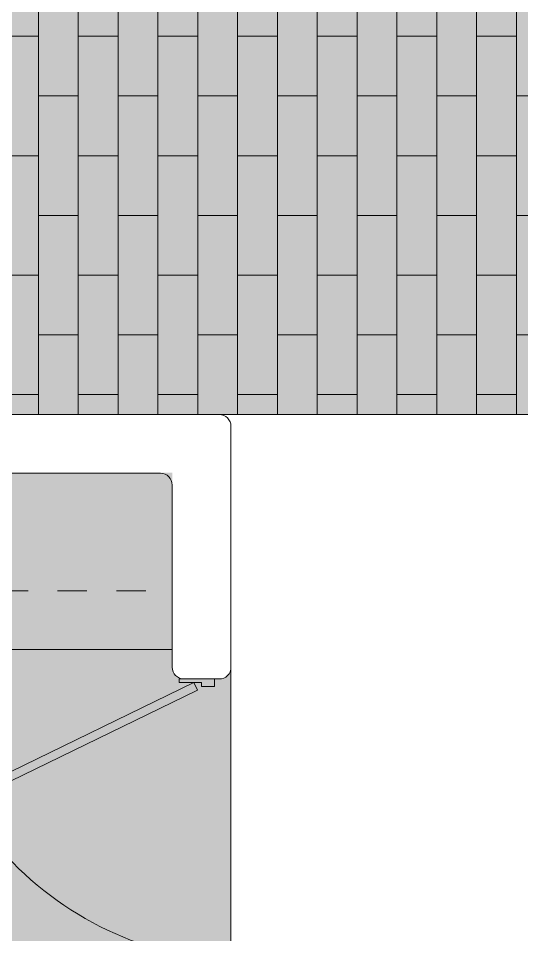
# Model space of a CAD drawing. Header units: metres. Extents: x 113 to 2416, y -346 to 476.
# Drawn here: x 129.244 to 130.956, y -160.378 to -157.26 of the extents above; entities that cross this region are included whole.
import ezdxf

# ---------------------------------------------------------------- set-up
doc = ezdxf.new("R2010")
doc.units = ezdxf.units.M
doc.linetypes.add('0', pattern=[0])
doc.linetypes.add('DASHED', pattern=[0.75, 0.5, -0.25])
doc.layers.get('0').update_dxf_attribs({"color": 250, "linetype": '0', "lineweight": 20})
for name, color, linetype, lineweight in [('A-DOOR', 35, 'Continuous', 5), ('A-WALL', 250, 'Continuous', 20), ('baños', 140, 'Continuous', 0), ('MOBILIARIOS', 252, 'Continuous', 0), ('piso', 253, 'Continuous', 0), ('PROYECCION', 9, 'DASHED', 0), ('SE-3', 253, 'Continuous', 5)]:
    doc.layers.add(name, color=color, linetype=linetype, lineweight=lineweight)
doc.layers.add('hatch piso', color=253, linetype='Continuous', lineweight=0, transparency=0.7)

# ---------------------------------------------------------------- blocks, each defined once
blk = doc.blocks.new('puerta 1.00')
at = {"layer": 'A-DOOR'}
for p, q in [((-0.1499909777825792, -0.01249999999998863), (-0.9369131065861893, -0.3949003899592327)), ((-0.1376018300305759, -0.03799499105906534), (-0.1499909777825792, -0.01249999999998863)), ((-0.1376018300305759, -0.03799499105906534), (-0.9245239588341292, -0.4203953810183521)), ((-0.8945933787151716, -0.3743353558235185), (-0.8995626804436938, -0.3641092849366885)), ((-0.8776654875668441, -0.3661093421694943), (-0.8826347892953663, -0.3558832712826359)), ((-0.9369131065861893, -0.3949003899592185), (-0.9245239588341292, -0.4203953810182952)), ((-0.8822042309632252, -0.3998303468828937), (-0.8772349292346462, -0.4100564177697379)), ((-0.8652763398148409, -0.391604333228571), (-0.8603070380863755, -0.4018304041154153))]:
    blk.add_line(p, q, dxfattribs=at)
for points in [[(-0.08000000000000003, 0), (-0.07999999999977266, -0.02502577938815875), (-0.1250000000001364, -0.02502577938815875), (-0.1250000000001364, -0.01249999999998863), (-0.2000000000002728, -0.01249999999998863), (-0.2000000000002728, 0), (-0.08000000000000003, 0)], [(-0.08000000000000003, -0.949999999999676), (-0.07999999999977266, -0.9249742206115172), (-0.1250000000001364, -0.9249742206115172), (-0.1250000000001364, -0.9374999999996874), (-0.2000000000002728, -0.9374999999996874), (-0.2000000000002728, -0.949999999999676), (-0.08000000000000003, -0.949999999999676)]]:
    blk.add_lwpolyline(points, dxfattribs=at)
blk.add_arc((0.0366406024470507, 0.1601847667154885), 1.12290276596214, 211.1335814021241, 257.8342745107439, dxfattribs=at)
for points in [[(-0.8982293876285894, -0.3641570476290497), (-0.9032723932726299, -0.3641552480922314), (-0.9120053357341931, -0.3591091255589873), (-0.9170452244890726, -0.3503725840241714), (-0.9170416254155498, -0.3402865727359341), (-0.9119955028824052, -0.3315536302744846), (-0.9032589613473192, -0.3265137415195056), (-0.8931729500592382, -0.3265173405931563), (-0.8844400075977319, -0.3315634631261162), (-0.8794001188427956, -0.3403000046612163), (-0.8794037179163752, -0.3503860159494536), (-0.8844498404495198, -0.3591189584108889), (-0.8931863819846058, -0.3641588471658821), (-0.8982293876285894, -0.3641570476290497)], [(-0.8616537628267338, -0.4394241479959078), (-0.8666967684707743, -0.4394223484592317), (-0.8754297109322806, -0.4343762259259734), (-0.8804695996872169, -0.4256396843908874), (-0.8804660006136942, -0.4155536731029486), (-0.8754198780805496, -0.4068207306414706), (-0.8666833365455204, -0.4017808418864917), (-0.8565973252574395, -0.4017844409598581), (-0.8478643827958763, -0.4068305634931022), (-0.8428244940409968, -0.4155671050282024), (-0.8428280931145196, -0.4256531163161554), (-0.8478742156476073, -0.4343860587779034), (-0.8566107571826933, -0.4394259475325839), (-0.8616537628267338, -0.4394241479959078)]]:
    blk.add_open_spline(points, degree=2, dxfattribs=at)
blk = doc.blocks.new('PL BASE 1N NASAS 09')
at = {"layer": 'A-WALL'}
blk.add_lwpolyline([(-111.8310712337411, -50.10971880325266), (-111.8310712337412, -49.28971880325268, 0.4142135623730513), (-111.8710712337412, -49.24971880325269), (-112.5910712659959, -49.24971880325269, 0.414213562373095), (-112.6310712659959, -49.28971880325269), (-112.6310712659959, -49.40971880325265, 0.414213562373112), (-112.5910712659959, -49.44971880325265), (-112.0710712337412, -49.44971880325262, -0.4142135623730826), (-112.0310712337412, -49.48971880325261), (-112.0310712337411, -50.10971880325268, 0.4142135623729785), (-111.9910712337411, -50.14971880325267), (-111.8710712337411, -50.14971880325267, 0.4142135623731372)], format="xyb", close=True, dxfattribs=at)
at = {"layer": 'MOBILIARIOS'}
blk.add_lwpolyline([(-113.8311904870357, -51.0197187091977), (-113.8311904870406, -50.04971880325265), (-112.0311904870407, -50.04971880325265)], dxfattribs=at)
at = {"layer": 'piso'}
for p, q in [((-106.3610712337405, -49.24971880325269), (-111.8710712337412, -49.24971880325269)), ((-111.8310712337411, -50.07971880325266), (-111.8310712337411, -51.1497188032526))]:
    blk.add_line(p, q, dxfattribs=at)
at = {"layer": 'PROYECCION', "color": 252, "linetype": 'DASHED', "ltscale": 0.1}
blk.add_line((-114.021071233815, -49.84971880325256), (-112.0310712337411, -49.84971880325256), dxfattribs=at)
at = {"layer": 'A-DOOR'}
blk.add_blockref('puerta 1.00', (-111.806983447775, -50.14971880325241), dxfattribs=at)
blk = doc.blocks.new('PL MUEBLES 1N NASAS 09')
at = {"layer": 'hatch piso'}
h = blk.add_hatch(dxfattribs=at)
h.set_pattern_fill('AR-BRSTD', color=256, scale=0.002, angle=-90.00000000000001)
h.set_pattern_definition([(270, (-8.745879547549919, 232.0100725299206), (0.1354836, -2.178742458197296e-17), []), (0, (-8.745879547549919, 232.0100725299206), (0.1354836, 0.2032), [0.1354836, -0.1354836])])
edge = h.paths.add_edge_path()
edge.add_line((62.33047333544064, 47.14807486002906), (63.23047333544037, 47.14807486002911))
edge.add_line((63.23047333544037, 47.14807486002911), (63.23047333544059, 48.44807486002907))
edge.add_line((63.23047333544059, 48.44807486002907), (56.53309564073618, 48.44807486002884))
edge.add_line((56.53309564073618, 48.44807486002884), (56.53309564073629, 48.27307486002911))
edge.add_line((56.53309564073629, 48.27307486002911), (56.38309564073631, 48.27307486002911))
edge.add_line((56.38309564073631, 48.27307486002911), (56.38309564073633, 48.45357486002917))
edge.add_line((56.38309564073633, 48.45357486002917), (54.58787718628311, 48.45357486002946))
edge.add_line((54.58787718628311, 48.45357486002946), (54.58787718628315, 46.94807486002907))
edge.add_line((54.58787718628315, 46.94807486002907), (55.82569395206997, 46.94807486002912))
edge.add_arc((55.87547333544112, 46.99728881121364), 0.07000000000002685, 180.0000000000116, 224.6727403341577, ccw=False)
edge.add_line((55.80547333544109, 46.99728881121362), (55.80547333544109, 47.10728881121358))
edge.add_arc((55.8754733354411, 47.10728881121359), 0.07000000000000739, 90.00000000001171, 180.0000000000116, ccw=False)
edge.add_line((55.87547333544109, 47.1772888112136), (55.9854733354411, 47.1772888112136))
edge.add_arc((55.98547333544109, 47.10728881121359), 0.07000000000000739, -1.1709744285326451e-11, 89.9999999999884, ccw=False)
edge.add_line((56.05547333544109, 47.10728881121358), (56.05547333544109, 46.99728881121362))
edge.add_arc((55.98547333544108, 46.9972888112136), 0.0700000000000145, -44.67274033409598, 1.750777300912887e-11, ccw=False)
edge.add_line((56.03525271881227, 46.94807486002915), (59.0256939700979, 46.94807486002929))
edge.add_arc((59.07547333674199, 46.99728882813308), 0.07000000000004498, 179.9999999999884, 224.6727598081308, ccw=False)
edge.add_line((59.00547333674194, 46.99728882813309), (59.00547333674194, 47.10728882813305))
edge.add_arc((59.07547333674194, 47.10728882813305), 0.06999999999999318, 90, 180, ccw=False)
edge.add_line((59.07547333674194, 47.17728882813304), (59.18547333674195, 47.17728882813304))
edge.add_arc((59.18547333674195, 47.10728882813305), 0.06999999999999318, 0, 90, ccw=False)
edge.add_line((59.25547333674194, 47.10728882813305), (59.25547333674194, 46.99728882813309))
edge.add_arc((59.18547333674189, 46.99728882813309), 0.07000000000005002, -90, 0, ccw=False)
edge.add_line((59.18547333674189, 46.92728882813304), (59.07547333674199, 46.92728882813304))
edge.add_arc((59.07547333674199, 46.99728882813307), 0.0700000000000287, 229.9947977251994, 270, ccw=False)
edge.add_line((59.03047333544123, 46.94366980275089), (59.03047333544112, 44.97199442516524))
edge.add_arc((59.07547333674192, 44.91837539978317), 0.0699999999999629, 89.9999999999884, 130.0052022748909, ccw=False)
edge.add_line((59.07547333674194, 44.98837539978314), (59.18547333674195, 44.98837539978314))
edge.add_arc((59.18547333674195, 44.91837539978314), 0.06999999999999318, 0, 90, ccw=False)
edge.add_line((59.25547333674194, 44.91837539978314), (59.25547333674194, 44.80837539978319))
edge.add_arc((59.18547333674189, 44.80837539978319), 0.07000000000005002, -90, 0, ccw=False)
edge.add_line((59.18547333674189, 44.73837539978314), (59.07547333674199, 44.73837539978314))
edge.add_arc((59.07547333674198, 44.80837539978323), 0.07000000000009265, 229.9947977250752, 270.0000000000116, ccw=False)
edge.add_line((59.03047333544106, 44.7547563744011), (59.03047333544089, 41.1719944251663))
edge.add_arc((59.07547333674065, 41.11837539978324), 0.07000000000005885, 90.00000000001751, 130.0052022737088, ccw=False)
edge.add_line((59.07547333674063, 41.1883753997833), (59.18547333674053, 41.1883753997833))
edge.add_arc((59.18547333674053, 41.11837539978325), 0.07000000000005002, 0, 90, ccw=False)
edge.add_line((59.25547333674058, 41.11837539978325), (59.25547333674058, 41.00837539978329))
edge.add_arc((59.18547333674059, 41.00837539978329), 0.06999999999999318, -90, 0, ccw=False)
edge.add_line((59.18547333674059, 40.9383753997833), (59.07547333674057, 40.9383753997833))
edge.add_arc((59.07547333674057, 41.00837539978329), 0.06999999999999318, 180, 270, ccw=False)
edge.add_line((59.00547333674058, 41.00837539978329), (59.00547333674058, 41.11837539978325))
edge.add_arc((59.07547333674064, 41.11837539978322), 0.07000000000005713, 149.8480530798668, 179.9999999999767, ccw=False)
edge.add_line((59.01494459063377, 41.15353604390046), (56.03909236191515, 41.15353604390057))
edge.add_arc((55.98547333544103, 41.10853604390083), 0.07000000000006618, 2.9103830456733704e-11, 40.005200884535725, ccw=False)
edge.add_line((56.05547333544109, 41.10853604390087), (56.05547333544109, 40.99853604390091))
edge.add_arc((55.9854733354411, 40.99853604390091), 0.06999999999999318, -90, 0, ccw=False)
edge.add_line((55.9854733354411, 40.92853604390092), (55.87547333544109, 40.92853604390092))
edge.add_arc((55.87547333544109, 40.99853604390091), 0.06999999999999318, 180, 270, ccw=False)
edge.add_line((55.80547333544109, 40.99853604390091), (55.80547333544109, 41.10853604390087))
edge.add_arc((55.87547333544116, 41.10853604390083), 0.07000000000006423, 139.9947991154644, 179.9999999999709, ccw=False)
edge.add_line((55.82185430896703, 41.15353604390057), (50.43629332391805, 41.15353604390077))
edge.add_arc((50.38267429744407, 41.10853604390091), 0.07000000000003498, -3.490185918053612e-11, 40.005200884686076, ccw=False)
edge.add_line((50.4526742974441, 41.10853604390087), (50.4526742974441, 40.99853604390091))
edge.add_arc((50.38267429744411, 40.99853604390091), 0.06999999999999318, -90, 0, ccw=False)
edge.add_line((50.38267429744411, 40.92853604390092), (50.2726742974441, 40.92853604390092))
edge.add_arc((50.2726742974441, 40.99853604390091), 0.06999999999999318, 180, 270, ccw=False)
edge.add_line((50.2026742974441, 40.99853604390091), (50.2026742974441, 41.10853604390087))
edge.add_arc((50.27267429744415, 41.10853604390086), 0.07000000000005002, 139.9947991152424, 179.9999999999942, ccw=False)
edge.add_line((50.21905527097022, 41.1535360439008), (46.43047333544075, 41.15353604390094))
edge.add_line((46.43047333544075, 41.15353604390094), (46.43047333544064, 40.95353604390095))
edge.add_line((46.43047333544064, 40.95353604390095), (44.33047333544016, 40.95353604390101))
edge.add_line((44.33047333544016, 40.95353604390101), (44.33047333544033, 39.35357486002907))
edge.add_line((44.33047333544033, 39.35357486002907), (47.83047333544033, 39.35357486002907))
edge.add_line((47.83047333544033, 39.35357486002907), (47.83047333544062, 38.95357486002915))
edge.add_line((47.83047333544062, 38.95357486002915), (62.33047333543995, 38.95357486002904))
edge.add_line((62.33047333543995, 38.95357486002904), (62.33047333544064, 47.14807486002906))
at = {"layer": 'baños'}
blk.add_blockref('PL BASE 1N NASAS 09', (162.2615445691817, 88.20329366328178), dxfattribs=at)

msp = doc.modelspace()

# ---------------------------------------------------------------- hatches: boundary and pattern name
at = {"layer": 'SE-3', "true_color": 0xffc78f, "transparency": 33554483}
h = msp.add_hatch(color=31, dxfattribs=at)
h.dxf.hatch_style = 1
edge = h.paths.add_edge_path()
edge.add_line((138.7670649740977, -150.4530876958267), (138.7670649740977, -150.5630876958266))
edge.add_arc((138.6970649740977, -150.5630876958267), 0.07000000000005002, -90.00000000002319, 2.319211489520967e-11, ccw=False)
edge.add_line((138.6970649740976, -150.6330876958267), (138.567064972797, -150.6301697347639))
edge.add_line((138.567064972797, -150.6301697347639), (138.5670649727969, -152.5859214323599))
edge.add_line((138.5670649727969, -152.5859214323599), (138.6970649740976, -152.5830034712971))
edge.add_arc((138.6897487256047, -152.6603197197901), 0.07766163643035366, 5.405663785709692, 84.59433621435488, ccw=False)
edge.add_line((138.7670649740977, -152.653003471297), (138.7670649740977, -152.763003471297))
edge.add_arc((138.6901307547507, -152.75606925195), 0.0772460840722058, 275.1502551374534, 354.84974486252366, ccw=False)
edge.add_line((138.6970649740976, -152.8330034712971), (138.5898052284228, -152.8330034712971))
edge.add_arc((138.5821873157356, -152.8023027259562), 0.03163176185726354, 241.4402714144968, 283.93559901357173, ccw=False)
edge.add_line((138.5670649727968, -152.8300855102342), (138.5670649727966, -156.3860083653048))
edge.add_line((138.5670649727966, -156.3860083653048), (138.6970649740963, -156.3830904042423))
edge.add_arc((138.6900994282356, -156.4600559501031), 0.07728010144141455, 5.171302059573293, 84.82869794051447, ccw=False)
edge.add_line((138.7670649740963, -156.4530904042423), (138.7670649740963, -156.5630904042423))
edge.add_arc((138.6970649740963, -156.5630904042423), 0.06999999999999318, 269.9999999999535, 359.9999999999535, ccw=False)
edge.add_line((138.6970649740963, -156.6330904042423), (138.5870649740963, -156.6330904042423))
edge.add_arc((138.5976229570193, -156.5525324213193), 0.08124690527041953, 187.4666657375544, 262.5333342625475, ccw=False)
edge.add_line((138.5170649740963, -156.5630904042424), (138.5170649740963, -156.4530904042423))
edge.add_arc((138.5870649740963, -156.4530904042423), 0.06999999999993634, 140.4428934203772, 180.0000000000233, ccw=False)
edge.add_line((138.5330956585257, -156.4085111155889), (135.5756839992709, -156.4080904042422))
edge.add_arc((135.5220649727939, -156.4530904042429), 0.07000000000288555, 4.653202267945744e-10, 40.00520088368472, ccw=False)
edge.add_line((135.5920649727968, -156.4530904042423), (135.5920649727968, -156.5630904042424))
edge.add_arc((135.5220649727968, -156.5630904042423), 0.06999999999999318, 269.99999999997675, 359.9999999999535, ccw=False)
edge.add_line((135.5220649727968, -156.6330904042423), (135.4120649727969, -156.6330904042423))
edge.add_arc((135.4120649727969, -156.5630904042422), 0.07000000000005002, 180.0000000001163, 269.9999999999535, ccw=False)
edge.add_line((135.3420649727968, -156.5630904042424), (135.3420649727968, -156.4530904042423))
edge.add_arc((135.4120649727972, -156.4530904042424), 0.07000000000033424, 139.9947991150779, 179.9999999999302, ccw=False)
edge.add_line((135.3584459463231, -156.4080904042422), (129.9728849612737, -156.408090404242))
edge.add_arc((129.9192659347976, -156.4530904042427), 0.07000000000219589, 2.559090717113577e-10, 40.005200884097576, ccw=False)
edge.add_line((129.9892659347998, -156.4530904042423), (129.9892659347998, -156.5630904042423))
edge.add_arc((129.9192659347998, -156.5630904042422), 0.07000000000005002, 270.00000000002325, 359.99999999993025, ccw=False)
edge.add_line((129.9192659347998, -156.6330904042423), (129.8092659347999, -156.6330904042423))
edge.add_arc((129.8092659347999, -156.5630904042422), 0.0700000000000216, 180.000000000093, 269.99999999997675, ccw=False)
edge.add_line((129.7392659347998, -156.5630904042424), (129.7392659347998, -156.4530904042423))
edge.add_arc((129.8092659348002, -156.4530904042424), 0.07000000000033424, 139.9947991148306, 179.9999999999302, ccw=False)
edge.add_line((129.7556469083264, -156.4080904042419), (125.9670649727965, -156.4080904042418))
edge.add_line((125.9670649727965, -156.4080904042418), (125.9670649727964, -156.5680904042423))
edge.add_arc((125.9270649727964, -156.5680904042423), 0.03999999999999204, -90.0000000001425, 0, ccw=False)
edge.add_line((125.9270649727963, -156.6080904042423), (125.8970649727964, -156.6080904042423))
edge.add_line((125.8970649727964, -156.6080904042423), (123.9170649727959, -156.6080904042422))
edge.add_arc((123.9170649727959, -156.6580904042422), 0.04999999999998295, 90, 180)
edge.add_line((123.8670649727959, -156.6580904042422), (123.8670649727959, -158.1580515881141))
edge.add_arc((123.9170649727958, -158.1580515881143), 0.04999999999984084, 179.9999999998046, 270.0000000000651)
edge.add_line((123.9170649727958, -158.2080515881141), (127.2970649727964, -158.2080515881141))
edge.add_arc((127.2970649727964, -158.2780515881141), 0.06999999999996476, -4.661160346586257e-11, 90.00000000002319, ccw=False)
edge.add_line((127.3670649727964, -158.2780515881141), (127.3670649727964, -158.6080515881141))
edge.add_line((127.3670649727964, -158.6080515881141), (129.8970649727962, -158.6080515881141))
edge.add_line((129.8970649727962, -158.6080515881141), (141.7970649727958, -158.6080515881142))
edge.add_arc((141.7970649727958, -158.5380515881142), 0.06999999999999318, 270, 360)
edge.add_line((141.8670649727958, -158.5380515881142), (141.8670649727965, -150.4480515881141))
edge.add_arc((141.9154869777542, -150.4515400967901), 0.04854750515631925, 89.62906660924722, 175.8793096474475, ccw=False)
edge.add_line((141.9158012725428, -150.4029936090109), (142.7270649727961, -150.4080515881141))
edge.add_arc((142.7270649727961, -150.3680515881141), 0.03999999999996362, 270, 359.9999999999592)
edge.add_line((142.7670649727961, -150.3680515881142), (142.7670649727963, -149.1480515881136))
edge.add_arc((142.7270649727963, -149.1480515881137), 0.03999999999999204, 8.142219984548223e-11, 89.99999999877866)
edge.add_line((142.7270649727972, -149.1080515881137), (141.6470649728039, -149.1080515881141))
edge.add_line((141.6470649728039, -149.1080515881141), (135.9166311710751, -149.108051588114))
edge.add_line((135.9166311710751, -149.108051588114), (135.9170872780922, -148.5080515881138))
edge.add_line((135.9170872780922, -148.5080515881138), (134.1170650019972, -148.5080515881145))
edge.add_line((134.1170650019972, -148.5080515881145), (134.1170650019973, -150.5680515881141))
edge.add_arc((134.0770650019973, -150.5680515881141), 0.04000000000002046, -90, 8.139977580867708e-11, ccw=False)
edge.add_line((134.0770650019973, -150.6080515881142), (135.3578156492979, -150.6080515881141))
edge.add_arc((135.4114649727969, -150.5630877127461), 0.07000000000011974, 180.0000000000698, 219.966610026027, ccw=False)
edge.add_line((135.3414649727968, -150.5630877127462), (135.3414649727968, -150.4530877127462))
edge.add_line((135.3414649727968, -150.4530877127462), (135.3578762848281, -150.408051588115))
edge.add_arc((135.4114649727969, -150.4530877127461), 0.07000000000003265, 90, 139.9561864307762, ccw=False)
edge.add_line((135.4114649727969, -150.3830877127461), (135.5214649727968, -150.3830877127461))
edge.add_arc((135.5214649727968, -150.4530877127461), 0.0700000000000216, 0.8566327745862736, 89.99999999997681, ccw=False)
edge.add_line((135.5914571492432, -150.4520411773688), (135.5914649727968, -150.5630877127461))
edge.add_arc((135.5380607346533, -150.5661000217497), 0.05348912653261866, -51.65605979924561, 3.2283935895642912, ccw=False)
edge.add_line((135.571244356168, -150.6080515881137), (138.5334459618235, -150.6080515881136))
edge.add_arc((138.58684230383, -150.5631326786394), 0.06977734423167939, 179.9630635770471, 220.0717447747377, ccw=False)
edge.add_line((138.5170649740977, -150.5630876958267), (138.5170649740977, -150.4530876958266))
edge.add_line((138.5170649740977, -150.4530876958266), (138.5334762719098, -150.408051588115))
edge.add_arc((138.5870649740976, -150.4530876958266), 0.06999999999987411, 89.99999999990689, 139.9562045206926, ccw=False)
edge.add_line((138.5870649740978, -150.3830876958267), (138.6970649740977, -150.3830876958267))
edge.add_arc((138.6970649740977, -150.4530876958267), 0.06999999999999318, 0, 90, ccw=False)
at = {"layer": 'SE-3', "true_color": 0x84b4e1, "transparency": 33554508}
h = msp.add_hatch(color=151, dxfattribs=at)
h.dxf.hatch_style = 1
edge = h.paths.add_edge_path()
edge.add_line((129.7670649727973, -158.8064013431851), (127.3670649727971, -158.8064013431848))
edge.add_line((127.3670649727971, -158.8064013431848), (127.3670649727972, -162.7356555393915))
edge.add_line((127.3670649727972, -162.7356555393915), (127.3670649727964, -162.8080515881142))
edge.add_line((127.3670649727964, -162.8080515881142), (128.1770649727962, -162.8080515881142))
edge.add_arc((128.1770649727962, -162.8480515881141), 0.03999999999999204, -4.069988790433854e-11, 90, ccw=False)
edge.add_line((128.2170649727962, -162.8480515881142), (128.2170649727962, -162.9680515881141))
edge.add_arc((128.1770649727963, -162.9680515881141), 0.03999999999996362, -87.85611624708667, 4.0813574742060155e-11, ccw=False)
edge.add_line((128.1785613367749, -163.0080235895006), (129.2070719806558, -163.0080515881141))
edge.add_arc((129.2070719806557, -162.9680515881142), 0.03999999999990678, 179.9999999998779, 270.0000000001221, ccw=False)
edge.add_line((129.1670719806558, -162.9680515881141), (129.1670719806557, -162.8480515881139))
edge.add_arc((129.2070719806557, -162.8480515881138), 0.03999999999999204, 89.9999999999593, 180.0000000000407, ccw=False)
edge.add_line((129.2070719806558, -162.8080515881138), (129.7670649727963, -162.8080515881141))
edge.add_line((129.7670649727963, -162.8080515881141), (129.7670649727975, -162.7356555393918))
edge.add_line((129.7670649727975, -162.7356555393918), (129.7670649727974, -160.508051588114))
edge.add_arc((129.8170649727951, -160.5080515881118), 0.04999999999770921, 95.49232455592409, 180.0000000025078, ccw=False)
edge.add_line((129.8122793524642, -160.458281136659), (129.9170649727964, -160.458051588114))
edge.add_arc((129.9170649727963, -160.5080515881141), 0.05000000000003979, 4.919117622218721, 89.99999999993491, ccw=False)
edge.add_line((129.966880809799, -160.503764119895), (129.9670370151561, -159.4695468571829))
edge.add_arc((129.9270649727964, -159.4680515881141), 0.03999999999997247, 269.9999999999186, 357.8576856876467, ccw=False)
edge.add_line((129.9270649727963, -159.5080515881141), (129.8056606851995, -159.5080269302183))
edge.add_arc((129.8070649727962, -159.4680515881142), 0.03999999999992872, 180.0000000004885, 267.9880927583862, ccw=False)
edge.add_line((129.7670649727963, -159.4680515881145), (129.7670649727973, -158.8064013431851))

# ---------------------------------------------------------------- block references
msp.add_blockref('PL MUEBLES 1N NASAS 09', (79.53659163735574, -197.5616264481432))

doc.saveas('drawing.dxf')
